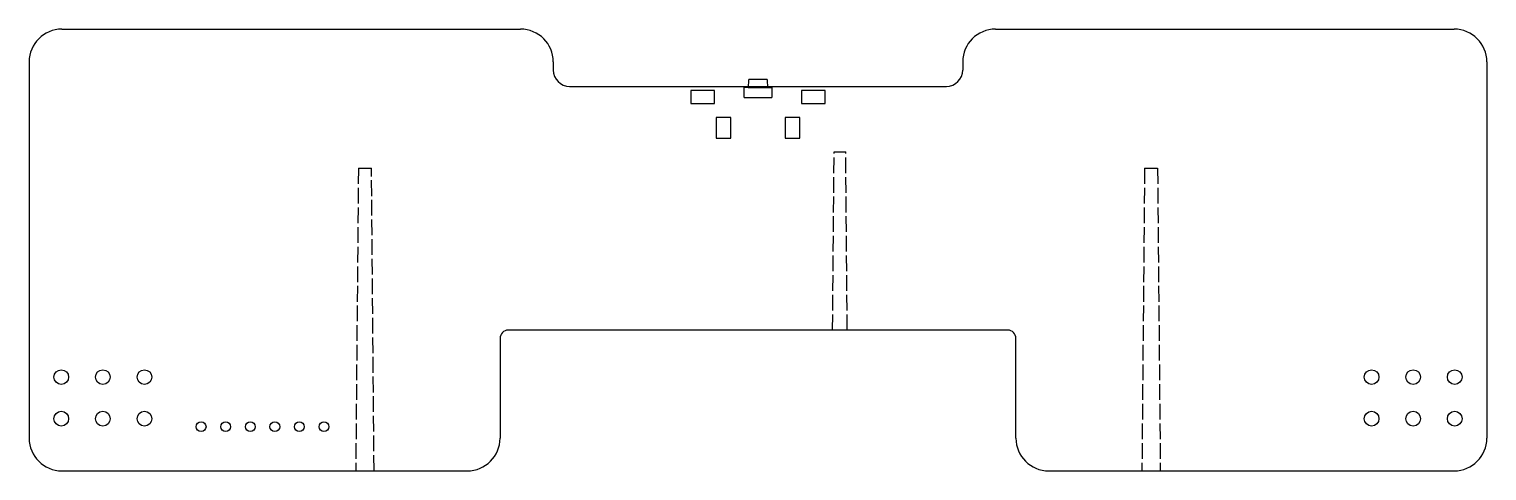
# Model space of a CAD drawing. Header units: millimetres. Extents: x 407.4 to 496.4, y 173.7 to 200.7.
import ezdxf

# ---------------------------------------------------------------- set-up
doc = ezdxf.new("R2010")
doc.units = ezdxf.units.MM
doc.header["$LTSCALE"] = 0.08
doc.linetypes.add('ACAD_ISO02W100', pattern=[15, 12, -3])
doc.linetypes.add('SLD-Solid', pattern=[0])

msp = doc.modelspace()

# ---------------------------------------------------------------- linework, layer by layer
at = {"color": 7, "linetype": 'SLD-Solid', "lineweight": 25}
for p, q in [((409.378, 200.687), (437.378, 200.687)), ((466.378, 200.687), (494.378, 200.687)), ((407.378, 198.687), (407.378, 175.687)), ((439.378, 198.687), (439.378, 198.187)), ((464.378, 198.687), (464.378, 198.187)), ((496.378, 198.687), (496.378, 175.687)), ((440.378, 197.187), (463.378, 197.187)), ((436.128, 181.787), (436.128, 175.687)), ((467.128, 182.287), (436.628, 182.287)), ((467.628, 175.687), (467.628, 181.787)), ((409.378, 173.687), (434.128, 173.687)), ((469.628, 173.687), (494.378, 173.687))]:
    msp.add_line(p, q, dxfattribs=at)
at = {"color": 2, "linetype": 'SLD-Solid', "lineweight": 25}
for p, q in [((452.406, 197.616), (451.351, 197.616)), ((449.228, 196.933), (447.778, 196.933)), ((447.778, 196.933), (447.778, 196.133)), ((449.228, 196.133), (449.228, 196.933)), ((451.278, 197.117), (451.027, 197.117)), ((451.027, 196.515), (451.027, 197.117)), ((451.301, 197.568), (451.278, 197.116)), ((451.278, 197.116), (451.278, 197.117)), ((451.278, 197.116), (452.478, 197.116)), ((452.478, 197.116), (452.456, 197.568)), ((452.478, 197.116), (452.478, 197.117)), ((452.478, 197.117), (452.728, 197.117)), ((452.728, 197.116), (452.728, 197.117)), ((452.728, 197.116), (452.728, 197.116)), ((452.728, 197.116), (452.728, 196.516)), ((454.528, 196.933), (454.528, 196.133)), ((455.978, 196.933), (454.528, 196.933)), ((455.978, 196.133), (455.978, 196.933)), ((447.778, 196.133), (449.228, 196.133)), ((451.027, 196.515), (451.278, 196.515)), ((451.278, 196.516), (452.478, 196.516)), ((451.278, 196.516), (451.278, 196.515)), ((451.438, 196.516), (451.788, 196.516)), ((451.438, 196.516), (451.438, 196.515)), ((451.438, 196.515), (451.788, 196.515)), ((451.788, 196.516), (451.788, 196.515)), ((452.478, 196.516), (452.478, 196.515)), ((452.478, 196.515), (452.728, 196.515)), ((452.728, 196.516), (452.728, 196.516)), ((452.728, 196.516), (452.728, 196.515)), ((454.528, 196.133), (455.978, 196.133)), ((450.228, 195.283), (449.328, 195.283)), ((449.328, 195.283), (449.328, 194.013)), ((450.228, 194.013), (450.228, 195.283)), ((453.528, 195.283), (453.528, 194.013)), ((454.428, 195.283), (453.528, 195.283)), ((454.428, 194.013), (454.428, 195.283)), ((449.328, 194.013), (450.228, 194.013)), ((453.528, 194.013), (454.428, 194.013))]:
    msp.add_line(p, q, dxfattribs=at)
at = {"color": 1, "linetype": 'ACAD_ISO02W100'}
for p, q in [((456.429, 182.287), (456.524, 193.187)), ((456.524, 193.187), (457.231, 193.187)), ((457.326, 182.287), (457.231, 193.187)), ((427.478, 192.187), (427.317, 173.687)), ((427.478, 192.187), (428.277, 192.187)), ((428.439, 173.687), (428.277, 192.187)), ((475.478, 192.187), (475.317, 173.687)), ((475.478, 192.187), (476.277, 192.187)), ((476.277, 192.187), (476.439, 173.687))]:
    msp.add_line(p, q, dxfattribs=at)
at = {"color": 7, "linetype": 'SLD-Solid', "lineweight": 25}
for centre, radius in [((409.338, 179.417), 0.45), ((411.878, 179.417), 0.45), ((414.418, 179.417), 0.45), ((489.338, 179.417), 0.45), ((491.878, 179.417), 0.45), ((494.418, 179.417), 0.45), ((409.338, 176.877), 0.45), ((411.878, 176.877), 0.45), ((414.418, 176.877), 0.45), ((489.338, 176.877), 0.45), ((491.878, 176.877), 0.45), ((494.418, 176.877), 0.45), ((417.878, 176.387), 0.3), ((419.378, 176.387), 0.3), ((420.878, 176.387), 0.3), ((422.378, 176.387), 0.3), ((423.878, 176.387), 0.3), ((425.378, 176.387), 0.3)]:
    msp.add_circle(centre, radius, dxfattribs=at)
for centre, radius, start, end in [((409.378, 198.687), 2, 90, 180), ((437.378, 198.687), 2, 0, 90), ((466.378, 198.687), 2, 90, 180), ((494.378, 198.687), 2, 0, 90), ((440.378, 198.187), 1, 180, 270), ((463.378, 198.187), 1, 270, 0), ((436.628, 181.787), 0.5, 90, 180), ((467.128, 181.787), 0.5, 0, 90), ((409.378, 175.687), 2, 180, 270), ((434.128, 175.687), 2, 270, 0), ((469.628, 175.687), 2, 180, 270), ((494.378, 175.687), 2, 270, 0)]:
    msp.add_arc(centre, radius, start, end, dxfattribs=at)
at = {"color": 2, "linetype": 'SLD-Solid', "lineweight": 25}
for centre, start, end in [((451.351, 197.566), 90, 177.13759), ((452.406, 197.566), 2.86241, 90)]:
    msp.add_arc(centre, 0.05, start, end, dxfattribs=at)

doc.saveas('drawing.dxf')
